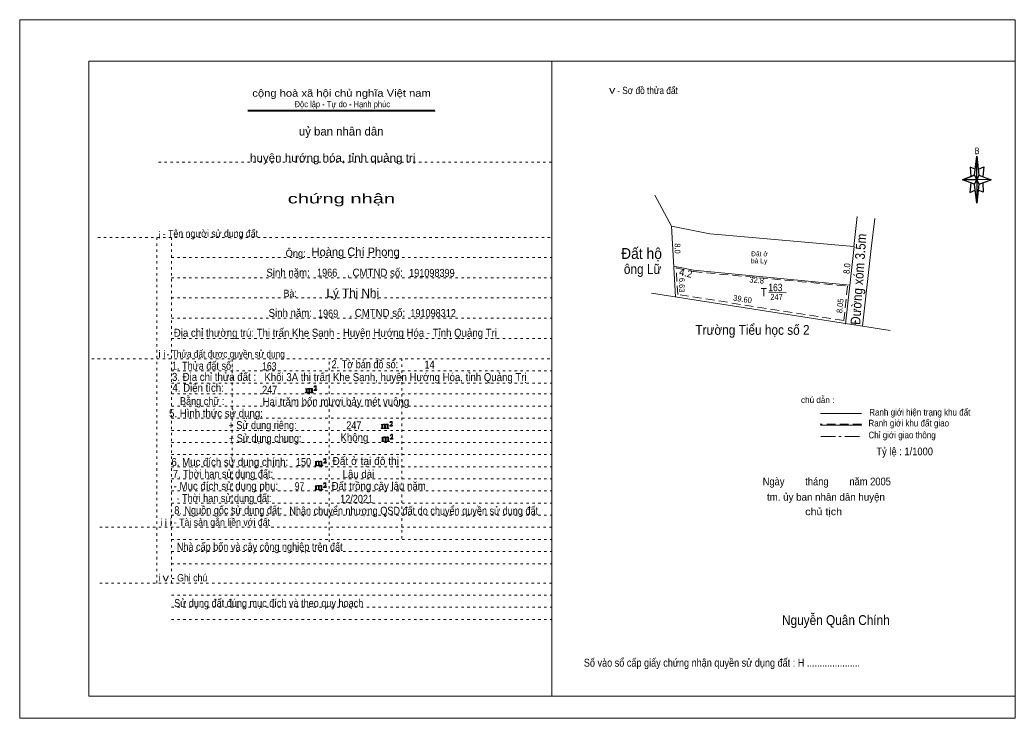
# Model space of a CAD drawing. Header units: centimetres. Extents: x -48 to 90, y -1 to 30.
# Drawn here: x -47.58 to -6.54, y -1.42 to 27.38 of the extents above; entities that cross this region are included whole.
import ezdxf
from ezdxf.enums import TextEntityAlignment as Align

# ---------------------------------------------------------------- set-up
doc = ezdxf.new("R2010")
doc.units = ezdxf.units.CM
doc.header["$LTSCALE"] = 0.12
for name, pattern in [('DOT_DASHED', [7.7, 5, -1.2, 0.3, -1.2]), ('DOTTED', [1.5, 0.3, -1.2]), ('MEDIUM_DASHED', [4.5, 3, -1.5])]:
    doc.linetypes.add(name, pattern=pattern)
for name, color, linetype, lineweight in [('1', 7, 'DOTTED', 13), ('2', 7, 'Continuous', 13), ('50', 7, 'Continuous', 13)]:
    doc.layers.add(name, color=color, linetype=linetype, lineweight=lineweight)

msp = doc.modelspace()

# ---------------------------------------------------------------- hatches: boundary and pattern name
at = {"layer": '50'}
for points in [[(-35.78, 12.03), (-35.78, 12.02), (-35.78, 12.01), (-35.8, 12.01), (-35.81, 12.01), (-35.81, 12), (-35.72, 12), (-35.72, 12.01), (-35.73, 12.01), (-35.74, 12.01), (-35.74, 12.02), (-35.74, 12.03), (-35.74, 12.14), (-35.74, 12.15), (-35.73, 12.16), (-35.71, 12.16), (-35.7, 12.16), (-35.69, 12.16), (-35.68, 12.15), (-35.66, 12.12), (-35.66, 12.03), (-35.68, 12.02), (-35.68, 12.01), (-35.69, 12.01), (-35.7, 12.01), (-35.7, 12), (-35.61, 12), (-35.61, 12.01), (-35.62, 12.01), (-35.63, 12.01), (-35.63, 12.02), (-35.63, 12.03), (-35.63, 12.14), (-35.61, 12.16), (-35.6, 12.16), (-35.59, 12.16), (-35.56, 12.16), (-35.56, 12.15), (-35.55, 12.14), (-35.55, 12.12), (-35.55, 12.03), (-35.55, 12.02), (-35.56, 12.01), (-35.56, 12.01), (-35.58, 12.01), (-35.58, 12), (-35.49, 12), (-35.49, 12.01), (-35.5, 12.01), (-35.51, 12.01), (-35.52, 12.02), (-35.52, 12.03), (-35.52, 12.1), (-35.52, 12.15), (-35.52, 12.16), (-35.53, 12.17), (-35.55, 12.18), (-35.58, 12.18), (-35.59, 12.18), (-35.61, 12.17), (-35.64, 12.15), (-35.64, 12.16), (-35.65, 12.18), (-35.66, 12.18), (-35.68, 12.18), (-35.7, 12.18), (-35.71, 12.18), (-35.73, 12.16), (-35.74, 12.16), (-35.74, 12.15), (-35.74, 12.15), (-35.74, 12.16), (-35.74, 12.18), (-35.81, 12.16), (-35.81, 12.16), (-35.8, 12.16), (-35.78, 12.15), (-35.78, 12.14), (-35.78, 12.13)], [(-35.36, 12.09), (-35.33, 12.14), (-35.33, 12.14), (-35.34, 12.12), (-35.36, 12.12), (-35.37, 12.12), (-35.42, 12.12), (-35.39, 12.16), (-35.38, 12.17), (-35.36, 12.18), (-35.36, 12.2), (-35.36, 12.22), (-35.36, 12.24), (-35.36, 12.25), (-35.36, 12.27), (-35.37, 12.28), (-35.38, 12.28), (-35.39, 12.29), (-35.4, 12.29), (-35.42, 12.28), (-35.42, 12.28), (-35.43, 12.27), (-35.44, 12.25), (-35.46, 12.23), (-35.44, 12.23), (-35.44, 12.25), (-35.43, 12.25), (-35.42, 12.26), (-35.4, 12.26), (-35.39, 12.26), (-35.38, 12.25), (-35.37, 12.25), (-35.37, 12.22), (-35.37, 12.2), (-35.39, 12.18), (-35.39, 12.16), (-35.4, 12.15), (-35.46, 12.1), (-35.46, 12.09)], [(-32.66, 10.56), (-32.66, 10.55), (-32.66, 10.54), (-32.67, 10.54), (-32.68, 10.54), (-32.68, 10.52), (-32.6, 10.52), (-32.6, 10.54), (-32.61, 10.54), (-32.62, 10.54), (-32.62, 10.55), (-32.62, 10.56), (-32.62, 10.67), (-32.62, 10.68), (-32.61, 10.69), (-32.58, 10.69), (-32.57, 10.69), (-32.56, 10.69), (-32.55, 10.68), (-32.54, 10.64), (-32.54, 10.56), (-32.55, 10.55), (-32.55, 10.54), (-32.56, 10.54), (-32.57, 10.54), (-32.57, 10.52), (-32.48, 10.52), (-32.48, 10.54), (-32.5, 10.54), (-32.51, 10.54), (-32.51, 10.55), (-32.51, 10.56), (-32.51, 10.67), (-32.48, 10.69), (-32.47, 10.69), (-32.46, 10.69), (-32.44, 10.69), (-32.44, 10.68), (-32.43, 10.67), (-32.43, 10.64), (-32.43, 10.56), (-32.43, 10.55), (-32.44, 10.54), (-32.44, 10.54), (-32.45, 10.54), (-32.45, 10.52), (-32.36, 10.52), (-32.36, 10.54), (-32.38, 10.54), (-32.39, 10.54), (-32.4, 10.55), (-32.4, 10.56), (-32.4, 10.63), (-32.4, 10.68), (-32.4, 10.69), (-32.41, 10.7), (-32.43, 10.71), (-32.45, 10.71), (-32.46, 10.71), (-32.48, 10.7), (-32.52, 10.68), (-32.52, 10.69), (-32.53, 10.71), (-32.54, 10.71), (-32.55, 10.71), (-32.57, 10.71), (-32.58, 10.71), (-32.61, 10.69), (-32.62, 10.69), (-32.62, 10.68), (-32.62, 10.68), (-32.62, 10.69), (-32.62, 10.71), (-32.68, 10.69), (-32.68, 10.69), (-32.67, 10.69), (-32.66, 10.68), (-32.66, 10.67), (-32.66, 10.66)], [(-32.23, 10.62), (-32.21, 10.67), (-32.21, 10.67), (-32.22, 10.64), (-32.23, 10.64), (-32.24, 10.64), (-32.3, 10.64), (-32.26, 10.69), (-32.25, 10.7), (-32.23, 10.71), (-32.23, 10.73), (-32.23, 10.74), (-32.23, 10.77), (-32.23, 10.78), (-32.23, 10.8), (-32.24, 10.81), (-32.25, 10.81), (-32.26, 10.82), (-32.28, 10.82), (-32.3, 10.81), (-32.3, 10.81), (-32.31, 10.8), (-32.32, 10.78), (-32.33, 10.76), (-32.32, 10.76), (-32.32, 10.78), (-32.31, 10.78), (-32.3, 10.79), (-32.28, 10.79), (-32.26, 10.79), (-32.25, 10.78), (-32.24, 10.78), (-32.24, 10.74), (-32.24, 10.73), (-32.26, 10.71), (-32.26, 10.69), (-32.28, 10.68), (-32.33, 10.63), (-32.33, 10.62)], [(-32.21, 10.09), (-32.19, 10.13), (-32.19, 10.13), (-32.2, 10.11), (-32.21, 10.11), (-32.22, 10.11), (-32.28, 10.11), (-32.24, 10.16), (-32.23, 10.17), (-32.21, 10.18), (-32.21, 10.2), (-32.21, 10.21), (-32.21, 10.23), (-32.21, 10.24), (-32.21, 10.27), (-32.22, 10.28), (-32.23, 10.28), (-32.24, 10.29), (-32.25, 10.29), (-32.28, 10.28), (-32.28, 10.28), (-32.29, 10.27), (-32.3, 10.24), (-32.31, 10.22), (-32.3, 10.22), (-32.3, 10.24), (-32.29, 10.24), (-32.28, 10.26), (-32.25, 10.26), (-32.24, 10.26), (-32.23, 10.24), (-32.22, 10.24), (-32.22, 10.21), (-32.22, 10.2), (-32.24, 10.18), (-32.24, 10.16), (-32.25, 10.14), (-32.31, 10.1), (-32.31, 10.09)], [(-32.64, 10.02), (-32.64, 10.01), (-32.64, 10), (-32.65, 10), (-32.66, 10), (-32.66, 9.99), (-32.57, 9.99), (-32.57, 10), (-32.58, 10), (-32.6, 10), (-32.6, 10.01), (-32.6, 10.02), (-32.6, 10.13), (-32.6, 10.14), (-32.58, 10.16), (-32.56, 10.16), (-32.55, 10.16), (-32.54, 10.16), (-32.53, 10.14), (-32.52, 10.11), (-32.52, 10.02), (-32.53, 10.01), (-32.53, 10), (-32.54, 10), (-32.55, 10), (-32.55, 9.99), (-32.46, 9.99), (-32.46, 10), (-32.47, 10), (-32.48, 10), (-32.48, 10.01), (-32.48, 10.02), (-32.48, 10.13), (-32.46, 10.16), (-32.45, 10.16), (-32.44, 10.16), (-32.42, 10.16), (-32.42, 10.14), (-32.41, 10.13), (-32.41, 10.11), (-32.41, 10.02), (-32.41, 10.01), (-32.42, 10), (-32.42, 10), (-32.43, 10), (-32.43, 9.99), (-32.34, 9.99), (-32.34, 10), (-32.35, 10), (-32.36, 10), (-32.38, 10.01), (-32.38, 10.02), (-32.38, 10.1), (-32.38, 10.14), (-32.38, 10.16), (-32.39, 10.17), (-32.41, 10.18), (-32.43, 10.18), (-32.44, 10.18), (-32.46, 10.17), (-32.5, 10.14), (-32.5, 10.16), (-32.51, 10.18), (-32.52, 10.18), (-32.53, 10.18), (-32.55, 10.18), (-32.56, 10.18), (-32.58, 10.16), (-32.6, 10.16), (-32.6, 10.14), (-32.6, 10.14), (-32.6, 10.16), (-32.6, 10.18), (-32.66, 10.16), (-32.66, 10.16), (-32.65, 10.16), (-32.64, 10.14), (-32.64, 10.13), (-32.64, 10.12)], [(-35.39, 9.03), (-35.39, 9.02), (-35.39, 9.01), (-35.4, 9.01), (-35.41, 9.01), (-35.41, 8.99), (-35.33, 8.99), (-35.33, 9.01), (-35.34, 9.01), (-35.35, 9.01), (-35.35, 9.02), (-35.35, 9.03), (-35.35, 9.14), (-35.35, 9.15), (-35.34, 9.16), (-35.31, 9.16), (-35.3, 9.16), (-35.29, 9.16), (-35.28, 9.15), (-35.27, 9.11), (-35.27, 9.03), (-35.28, 9.02), (-35.28, 9.01), (-35.29, 9.01), (-35.3, 9.01), (-35.3, 8.99), (-35.21, 8.99), (-35.21, 9.01), (-35.23, 9.01), (-35.24, 9.01), (-35.24, 9.02), (-35.24, 9.03), (-35.24, 9.14), (-35.21, 9.16), (-35.2, 9.16), (-35.19, 9.16), (-35.17, 9.16), (-35.17, 9.15), (-35.16, 9.14), (-35.16, 9.11), (-35.16, 9.03), (-35.16, 9.02), (-35.17, 9.01), (-35.17, 9.01), (-35.18, 9.01), (-35.18, 8.99), (-35.09, 8.99), (-35.09, 9.01), (-35.11, 9.01), (-35.12, 9.01), (-35.13, 9.02), (-35.13, 9.03), (-35.13, 9.1), (-35.13, 9.15), (-35.13, 9.16), (-35.14, 9.17), (-35.16, 9.18), (-35.18, 9.18), (-35.19, 9.18), (-35.21, 9.17), (-35.25, 9.15), (-35.25, 9.16), (-35.26, 9.18), (-35.27, 9.18), (-35.28, 9.18), (-35.3, 9.18), (-35.31, 9.18), (-35.34, 9.16), (-35.35, 9.16), (-35.35, 9.15), (-35.35, 9.15), (-35.35, 9.16), (-35.35, 9.18), (-35.41, 9.16), (-35.41, 9.16), (-35.4, 9.16), (-35.39, 9.15), (-35.39, 9.14), (-35.39, 9.13)], [(-34.96, 9.09), (-34.94, 9.14), (-34.94, 9.14), (-34.95, 9.11), (-34.96, 9.11), (-34.97, 9.11), (-35.03, 9.11), (-34.99, 9.16), (-34.98, 9.17), (-34.96, 9.18), (-34.96, 9.2), (-34.96, 9.21), (-34.96, 9.24), (-34.96, 9.25), (-34.96, 9.27), (-34.97, 9.28), (-34.98, 9.28), (-34.99, 9.29), (-35.01, 9.29), (-35.03, 9.28), (-35.03, 9.28), (-35.04, 9.27), (-35.05, 9.25), (-35.06, 9.23), (-35.05, 9.23), (-35.05, 9.25), (-35.04, 9.25), (-35.03, 9.26), (-35.01, 9.26), (-34.99, 9.26), (-34.98, 9.25), (-34.97, 9.25), (-34.97, 9.21), (-34.97, 9.2), (-34.99, 9.18), (-34.99, 9.16), (-35.01, 9.15), (-35.06, 9.1), (-35.06, 9.09)], [(-34.96, 8.09), (-34.94, 8.14), (-34.94, 8.14), (-34.95, 8.11), (-34.96, 8.11), (-34.97, 8.11), (-35.03, 8.11), (-34.99, 8.16), (-34.98, 8.17), (-34.96, 8.18), (-34.96, 8.2), (-34.96, 8.21), (-34.96, 8.24), (-34.96, 8.25), (-34.96, 8.27), (-34.97, 8.28), (-34.98, 8.28), (-34.99, 8.29), (-35.01, 8.29), (-35.03, 8.28), (-35.03, 8.28), (-35.04, 8.27), (-35.05, 8.25), (-35.06, 8.23), (-35.05, 8.23), (-35.05, 8.25), (-35.04, 8.25), (-35.03, 8.26), (-35.01, 8.26), (-34.99, 8.26), (-34.98, 8.25), (-34.97, 8.25), (-34.97, 8.21), (-34.97, 8.2), (-34.99, 8.18), (-34.99, 8.16), (-35.01, 8.15), (-35.06, 8.1), (-35.06, 8.09)], [(-35.39, 8.03), (-35.39, 8.02), (-35.39, 8.01), (-35.4, 8.01), (-35.41, 8.01), (-35.41, 7.99), (-35.33, 7.99), (-35.33, 8.01), (-35.34, 8.01), (-35.35, 8.01), (-35.35, 8.02), (-35.35, 8.03), (-35.35, 8.14), (-35.35, 8.15), (-35.34, 8.16), (-35.31, 8.16), (-35.3, 8.16), (-35.29, 8.16), (-35.28, 8.15), (-35.27, 8.11), (-35.27, 8.03), (-35.28, 8.02), (-35.28, 8.01), (-35.29, 8.01), (-35.3, 8.01), (-35.3, 7.99), (-35.21, 7.99), (-35.21, 8.01), (-35.23, 8.01), (-35.24, 8.01), (-35.24, 8.02), (-35.24, 8.03), (-35.24, 8.14), (-35.21, 8.16), (-35.2, 8.16), (-35.19, 8.16), (-35.17, 8.16), (-35.17, 8.15), (-35.16, 8.14), (-35.16, 8.11), (-35.16, 8.03), (-35.16, 8.02), (-35.17, 8.01), (-35.17, 8.01), (-35.18, 8.01), (-35.18, 7.99), (-35.09, 7.99), (-35.09, 8.01), (-35.11, 8.01), (-35.12, 8.01), (-35.13, 8.02), (-35.13, 8.03), (-35.13, 8.1), (-35.13, 8.15), (-35.13, 8.16), (-35.14, 8.17), (-35.16, 8.18), (-35.18, 8.18), (-35.19, 8.18), (-35.21, 8.17), (-35.25, 8.15), (-35.25, 8.16), (-35.26, 8.18), (-35.27, 8.18), (-35.28, 8.18), (-35.3, 8.18), (-35.31, 8.18), (-35.34, 8.16), (-35.35, 8.16), (-35.35, 8.15), (-35.35, 8.15), (-35.35, 8.16), (-35.35, 8.18), (-35.41, 8.16), (-35.41, 8.16), (-35.4, 8.16), (-35.39, 8.15), (-35.39, 8.14), (-35.39, 8.13)]]:
    msp.add_hatch(color=256, dxfattribs=at).paths.add_polyline_path(points)

# ---------------------------------------------------------------- linework, layer by layer
at = {"layer": '1', "linetype": 'Continuous'}
for p, q in [((-44.74, -0.52), (-44.74, 25.68)), ((-44.74, 25.68), (-6.54, 25.68)), ((-25.64, -0.52), (-25.64, 25.68)), ((-6.54, -0.52), (-6.54, 25.68)), ((-38.18, 23.66), (-30.47, 23.66)), ((-38.18, 23.61), (-30.46, 23.61)), ((-44.74, -0.52), (-6.54, -0.52))]:
    msp.add_line(p, q, dxfattribs=at)
at = {"layer": '1'}
for p, q in [((-41.86, 21.51), (-25.64, 21.51)), ((-44.36, 18.41), (-25.64, 18.41)), ((-41.94, 4.15), (-41.94, 18.41)), ((-41.33, 4.15), (-41.33, 18.41)), ((-41.33, 17.58), (-25.64, 17.58)), ((-41.33, 16.74), (-25.64, 16.74)), ((-41.33, 15.91), (-25.64, 15.91)), ((-41.33, 15.08), (-25.64, 15.08)), ((-41.33, 14.24), (-25.64, 14.24)), ((-44.62, 13.4), (-25.64, 13.4)), ((-38.83, 6.95), (-38.83, 13.4)), ((-34.83, 5.85), (-34.83, 13.4)), ((-31.83, 5.99), (-31.83, 13.4)), ((-41.33, 12.9), (-25.64, 12.9)), ((-41.33, 12.4), (-25.64, 12.4)), ((-41.33, 11.95), (-25.64, 11.95)), ((-41.33, 11.45), (-25.64, 11.45)), ((-41.33, 10.95), (-25.64, 10.95)), ((-41.33, 10.45), (-25.64, 10.45)), ((-41.33, 9.95), (-25.64, 9.95)), ((-41.33, 9.45), (-25.64, 9.45)), ((-41.33, 8.95), (-25.64, 8.95)), ((-41.33, 8.45), (-25.64, 8.45)), ((-41.33, 7.95), (-25.64, 7.95)), ((-41.33, 7.45), (-25.64, 7.45)), ((-41.33, 6.95), (-25.64, 6.95)), ((-44.29, 6.45), (-25.64, 6.45)), ((-41.33, 5.95), (-25.64, 5.95)), ((-41.33, 5.45), (-25.64, 5.45)), ((-41.33, 4.95), (-25.64, 4.95)), ((-44.29, 4.15), (-25.64, 4.15)), ((-41.33, 3.65), (-25.64, 3.65)), ((-41.33, 3.15), (-25.64, 3.15)), ((-41.33, 2.65), (-25.64, 2.65))]:
    msp.add_line(p, q, dxfattribs=at)
at = {"layer": '1', "linetype": 'Continuous'}
msp.add_lwpolyline([(-47.58, -1.42), (-6.54, -1.42), (-6.54, 27.38), (-47.58, 27.38)], close=True, dxfattribs=at)
at = {"layer": '2'}
for p, q in [((-20.71, 18.87), (-21.39, 20.15)), ((-13.05, 19.27), (-13.19, 18.03)), ((-12.33, 19.19), (-12.47, 17.95)), ((-20.55, 15.96), (-20.71, 18.87)), ((-13.17, 18.03), (-13.53, 14.83)), ((-12.47, 17.95), (-12.83, 14.75)), ((-12.47, 17.95), (-12.83, 14.75)), ((-12.83, 14.75), (-21.53, 16.11)), ((-16.7, 16.13), (-15.98, 16.12)), ((-11.69, 14.57), (-12.83, 14.75))]:
    msp.add_line(p, q, dxfattribs=at)
at = {"layer": '2', "linetype": 'MEDIUM_DASHED'}
for p, q in [((-20.45, 16.05), (-20.52, 17.15)), ((-20.52, 17.15), (-19.81, 17)), ((-19.8, 17), (-13.45, 16.4)), ((-13.6, 14.98), (-20.45, 16.05)), ((-13.45, 16.4), (-13.6, 14.98))]:
    msp.add_line(p, q, dxfattribs=at)
at = {"layer": '2'}
msp.add_lwpolyline([(-13.19, 18.03), (-18.63, 18.51), (-19.13, 18.55), (-20.71, 18.87), (-19.13, 18.55), (-18.63, 18.51)], close=True, dxfattribs=at)
msp.add_lwpolyline([(-20.62, 17.22), (-19.8, 17.05), (-13.35, 16.44)], dxfattribs=at)
at = {"layer": '50', "lineweight": 25}
for p, q in [((-8.21, 20.98), (-8.12, 21.76)), ((-8.03, 20.98), (-7.53, 20.78)), ((-8.21, 20.6), (-8.71, 20.78)), ((-8.03, 20.6), (-8.12, 19.82)), ((-7.87, 20.66), (-7.85, 20.28)), ((-7.85, 20.28), (-8.06, 20.36))]:
    msp.add_line(p, q, dxfattribs=at)
at = {"layer": '50'}
for p, q in [((-12.87, 11.14), (-14.57, 11.14)), ((-12.86, 10.66), (-14.56, 10.66))]:
    msp.add_line(p, q, dxfattribs=at)
at = {"layer": '50', "linetype": 'MEDIUM_DASHED'}
msp.add_line((-12.87, 10.7), (-14.58, 10.7), dxfattribs=at)
at = {"layer": '50', "linetype": 'DOT_DASHED'}
msp.add_line((-14.55, 10.19), (-12.84, 10.19), dxfattribs=at)
at = {"layer": '50', "lineweight": 25}
for points in [[(-8.12, 21.76), (-8.03, 20.98), (-8.12, 20.78)], [(-8.12, 20.78), (-8.71, 20.78), (-8.21, 20.98), (-8.03, 20.6), (-7.53, 20.78), (-8.12, 20.8)], [(-8.12, 20.78), (-8.12, 19.82), (-8.22, 20.6)]]:
    msp.add_lwpolyline(points, close=True, dxfattribs=at)
for points in [[(-8.12, 20.78), (-8.21, 20.98), (-8.71, 20.78)], [(-8.18, 21.22), (-8.39, 21.3), (-8.36, 20.92)], [(-8.05, 21.22), (-7.83, 21.32), (-7.87, 20.92)], [(-8.37, 20.66), (-8.41, 20.26), (-8.19, 20.36)], [(-8.12, 20.78), (-8.03, 20.6), (-7.53, 20.78)]]:
    msp.add_lwpolyline(points, dxfattribs=at)
at = {"layer": '50'}
for points in [[(-35.78, 12.03), (-35.78, 12.02), (-35.78, 12.01), (-35.8, 12.01), (-35.81, 12.01), (-35.81, 12), (-35.72, 12), (-35.72, 12.01), (-35.73, 12.01), (-35.74, 12.01), (-35.74, 12.02), (-35.74, 12.03), (-35.74, 12.14), (-35.74, 12.15), (-35.73, 12.16), (-35.71, 12.16), (-35.7, 12.16), (-35.69, 12.16), (-35.68, 12.15), (-35.66, 12.12), (-35.66, 12.03), (-35.68, 12.02), (-35.68, 12.01), (-35.69, 12.01), (-35.7, 12.01), (-35.7, 12), (-35.61, 12), (-35.61, 12.01), (-35.62, 12.01), (-35.63, 12.01), (-35.63, 12.02), (-35.63, 12.03), (-35.63, 12.14), (-35.61, 12.16), (-35.6, 12.16), (-35.59, 12.16), (-35.56, 12.16), (-35.56, 12.15), (-35.55, 12.14), (-35.55, 12.12), (-35.55, 12.03), (-35.55, 12.02), (-35.56, 12.01), (-35.56, 12.01), (-35.58, 12.01), (-35.58, 12), (-35.49, 12), (-35.49, 12.01), (-35.5, 12.01), (-35.51, 12.01), (-35.52, 12.02), (-35.52, 12.03), (-35.52, 12.1), (-35.52, 12.15), (-35.52, 12.16), (-35.53, 12.17), (-35.55, 12.18), (-35.58, 12.18), (-35.59, 12.18), (-35.61, 12.17), (-35.64, 12.15), (-35.64, 12.16), (-35.65, 12.18), (-35.66, 12.18), (-35.68, 12.18), (-35.7, 12.18), (-35.71, 12.18), (-35.73, 12.16), (-35.74, 12.16), (-35.74, 12.15), (-35.74, 12.15), (-35.74, 12.16), (-35.74, 12.18), (-35.81, 12.16), (-35.81, 12.16), (-35.8, 12.16), (-35.78, 12.15), (-35.78, 12.14), (-35.78, 12.13)], [(-35.36, 12.09), (-35.33, 12.14), (-35.33, 12.14), (-35.34, 12.12), (-35.36, 12.12), (-35.37, 12.12), (-35.42, 12.12), (-35.39, 12.16), (-35.38, 12.17), (-35.36, 12.18), (-35.36, 12.2), (-35.36, 12.22), (-35.36, 12.24), (-35.36, 12.25), (-35.36, 12.27), (-35.37, 12.28), (-35.38, 12.28), (-35.39, 12.29), (-35.4, 12.29), (-35.42, 12.28), (-35.42, 12.28), (-35.43, 12.27), (-35.44, 12.25), (-35.46, 12.23), (-35.44, 12.23), (-35.44, 12.25), (-35.43, 12.25), (-35.42, 12.26), (-35.4, 12.26), (-35.39, 12.26), (-35.38, 12.25), (-35.37, 12.25), (-35.37, 12.22), (-35.37, 12.2), (-35.39, 12.18), (-35.39, 12.16), (-35.4, 12.15), (-35.46, 12.1), (-35.46, 12.09)], [(-32.66, 10.56), (-32.66, 10.55), (-32.66, 10.54), (-32.67, 10.54), (-32.68, 10.54), (-32.68, 10.52), (-32.6, 10.52), (-32.6, 10.54), (-32.61, 10.54), (-32.62, 10.54), (-32.62, 10.55), (-32.62, 10.56), (-32.62, 10.67), (-32.62, 10.68), (-32.61, 10.69), (-32.58, 10.69), (-32.57, 10.69), (-32.56, 10.69), (-32.55, 10.68), (-32.54, 10.64), (-32.54, 10.56), (-32.55, 10.55), (-32.55, 10.54), (-32.56, 10.54), (-32.57, 10.54), (-32.57, 10.52), (-32.48, 10.52), (-32.48, 10.54), (-32.5, 10.54), (-32.51, 10.54), (-32.51, 10.55), (-32.51, 10.56), (-32.51, 10.67), (-32.48, 10.69), (-32.47, 10.69), (-32.46, 10.69), (-32.44, 10.69), (-32.44, 10.68), (-32.43, 10.67), (-32.43, 10.64), (-32.43, 10.56), (-32.43, 10.55), (-32.44, 10.54), (-32.44, 10.54), (-32.45, 10.54), (-32.45, 10.52), (-32.36, 10.52), (-32.36, 10.54), (-32.38, 10.54), (-32.39, 10.54), (-32.4, 10.55), (-32.4, 10.56), (-32.4, 10.63), (-32.4, 10.68), (-32.4, 10.69), (-32.41, 10.7), (-32.43, 10.71), (-32.45, 10.71), (-32.46, 10.71), (-32.48, 10.7), (-32.52, 10.68), (-32.52, 10.69), (-32.53, 10.71), (-32.54, 10.71), (-32.55, 10.71), (-32.57, 10.71), (-32.58, 10.71), (-32.61, 10.69), (-32.62, 10.69), (-32.62, 10.68), (-32.62, 10.68), (-32.62, 10.69), (-32.62, 10.71), (-32.68, 10.69), (-32.68, 10.69), (-32.67, 10.69), (-32.66, 10.68), (-32.66, 10.67), (-32.66, 10.66)], [(-32.23, 10.62), (-32.21, 10.67), (-32.21, 10.67), (-32.22, 10.64), (-32.23, 10.64), (-32.24, 10.64), (-32.3, 10.64), (-32.26, 10.69), (-32.25, 10.7), (-32.23, 10.71), (-32.23, 10.73), (-32.23, 10.74), (-32.23, 10.77), (-32.23, 10.78), (-32.23, 10.8), (-32.24, 10.81), (-32.25, 10.81), (-32.26, 10.82), (-32.28, 10.82), (-32.3, 10.81), (-32.3, 10.81), (-32.31, 10.8), (-32.32, 10.78), (-32.33, 10.76), (-32.32, 10.76), (-32.32, 10.78), (-32.31, 10.78), (-32.3, 10.79), (-32.28, 10.79), (-32.26, 10.79), (-32.25, 10.78), (-32.24, 10.78), (-32.24, 10.74), (-32.24, 10.73), (-32.26, 10.71), (-32.26, 10.69), (-32.28, 10.68), (-32.33, 10.63), (-32.33, 10.62)], [(-32.21, 10.09), (-32.19, 10.13), (-32.19, 10.13), (-32.2, 10.11), (-32.21, 10.11), (-32.22, 10.11), (-32.28, 10.11), (-32.24, 10.16), (-32.23, 10.17), (-32.21, 10.18), (-32.21, 10.2), (-32.21, 10.21), (-32.21, 10.23), (-32.21, 10.24), (-32.21, 10.27), (-32.22, 10.28), (-32.23, 10.28), (-32.24, 10.29), (-32.25, 10.29), (-32.28, 10.28), (-32.28, 10.28), (-32.29, 10.27), (-32.3, 10.24), (-32.31, 10.22), (-32.3, 10.22), (-32.3, 10.24), (-32.29, 10.24), (-32.28, 10.26), (-32.25, 10.26), (-32.24, 10.26), (-32.23, 10.24), (-32.22, 10.24), (-32.22, 10.21), (-32.22, 10.2), (-32.24, 10.18), (-32.24, 10.16), (-32.25, 10.14), (-32.31, 10.1), (-32.31, 10.09)], [(-32.64, 10.02), (-32.64, 10.01), (-32.64, 10), (-32.65, 10), (-32.66, 10), (-32.66, 9.99), (-32.57, 9.99), (-32.57, 10), (-32.58, 10), (-32.6, 10), (-32.6, 10.01), (-32.6, 10.02), (-32.6, 10.13), (-32.6, 10.14), (-32.58, 10.16), (-32.56, 10.16), (-32.55, 10.16), (-32.54, 10.16), (-32.53, 10.14), (-32.52, 10.11), (-32.52, 10.02), (-32.53, 10.01), (-32.53, 10), (-32.54, 10), (-32.55, 10), (-32.55, 9.99), (-32.46, 9.99), (-32.46, 10), (-32.47, 10), (-32.48, 10), (-32.48, 10.01), (-32.48, 10.02), (-32.48, 10.13), (-32.46, 10.16), (-32.45, 10.16), (-32.44, 10.16), (-32.42, 10.16), (-32.42, 10.14), (-32.41, 10.13), (-32.41, 10.11), (-32.41, 10.02), (-32.41, 10.01), (-32.42, 10), (-32.42, 10), (-32.43, 10), (-32.43, 9.99), (-32.34, 9.99), (-32.34, 10), (-32.35, 10), (-32.36, 10), (-32.38, 10.01), (-32.38, 10.02), (-32.38, 10.1), (-32.38, 10.14), (-32.38, 10.16), (-32.39, 10.17), (-32.41, 10.18), (-32.43, 10.18), (-32.44, 10.18), (-32.46, 10.17), (-32.5, 10.14), (-32.5, 10.16), (-32.51, 10.18), (-32.52, 10.18), (-32.53, 10.18), (-32.55, 10.18), (-32.56, 10.18), (-32.58, 10.16), (-32.6, 10.16), (-32.6, 10.14), (-32.6, 10.14), (-32.6, 10.16), (-32.6, 10.18), (-32.66, 10.16), (-32.66, 10.16), (-32.65, 10.16), (-32.64, 10.14), (-32.64, 10.13), (-32.64, 10.12)], [(-35.39, 9.03), (-35.39, 9.02), (-35.39, 9.01), (-35.4, 9.01), (-35.41, 9.01), (-35.41, 8.99), (-35.33, 8.99), (-35.33, 9.01), (-35.34, 9.01), (-35.35, 9.01), (-35.35, 9.02), (-35.35, 9.03), (-35.35, 9.14), (-35.35, 9.15), (-35.34, 9.16), (-35.31, 9.16), (-35.3, 9.16), (-35.29, 9.16), (-35.28, 9.15), (-35.27, 9.11), (-35.27, 9.03), (-35.28, 9.02), (-35.28, 9.01), (-35.29, 9.01), (-35.3, 9.01), (-35.3, 8.99), (-35.21, 8.99), (-35.21, 9.01), (-35.23, 9.01), (-35.24, 9.01), (-35.24, 9.02), (-35.24, 9.03), (-35.24, 9.14), (-35.21, 9.16), (-35.2, 9.16), (-35.19, 9.16), (-35.17, 9.16), (-35.17, 9.15), (-35.16, 9.14), (-35.16, 9.11), (-35.16, 9.03), (-35.16, 9.02), (-35.17, 9.01), (-35.17, 9.01), (-35.18, 9.01), (-35.18, 8.99), (-35.09, 8.99), (-35.09, 9.01), (-35.11, 9.01), (-35.12, 9.01), (-35.13, 9.02), (-35.13, 9.03), (-35.13, 9.1), (-35.13, 9.15), (-35.13, 9.16), (-35.14, 9.17), (-35.16, 9.18), (-35.18, 9.18), (-35.19, 9.18), (-35.21, 9.17), (-35.25, 9.15), (-35.25, 9.16), (-35.26, 9.18), (-35.27, 9.18), (-35.28, 9.18), (-35.3, 9.18), (-35.31, 9.18), (-35.34, 9.16), (-35.35, 9.16), (-35.35, 9.15), (-35.35, 9.15), (-35.35, 9.16), (-35.35, 9.18), (-35.41, 9.16), (-35.41, 9.16), (-35.4, 9.16), (-35.39, 9.15), (-35.39, 9.14), (-35.39, 9.13)], [(-34.96, 9.09), (-34.94, 9.14), (-34.94, 9.14), (-34.95, 9.11), (-34.96, 9.11), (-34.97, 9.11), (-35.03, 9.11), (-34.99, 9.16), (-34.98, 9.17), (-34.96, 9.18), (-34.96, 9.2), (-34.96, 9.21), (-34.96, 9.24), (-34.96, 9.25), (-34.96, 9.27), (-34.97, 9.28), (-34.98, 9.28), (-34.99, 9.29), (-35.01, 9.29), (-35.03, 9.28), (-35.03, 9.28), (-35.04, 9.27), (-35.05, 9.25), (-35.06, 9.23), (-35.05, 9.23), (-35.05, 9.25), (-35.04, 9.25), (-35.03, 9.26), (-35.01, 9.26), (-34.99, 9.26), (-34.98, 9.25), (-34.97, 9.25), (-34.97, 9.21), (-34.97, 9.2), (-34.99, 9.18), (-34.99, 9.16), (-35.01, 9.15), (-35.06, 9.1), (-35.06, 9.09)], [(-34.96, 8.09), (-34.94, 8.14), (-34.94, 8.14), (-34.95, 8.11), (-34.96, 8.11), (-34.97, 8.11), (-35.03, 8.11), (-34.99, 8.16), (-34.98, 8.17), (-34.96, 8.18), (-34.96, 8.2), (-34.96, 8.21), (-34.96, 8.24), (-34.96, 8.25), (-34.96, 8.27), (-34.97, 8.28), (-34.98, 8.28), (-34.99, 8.29), (-35.01, 8.29), (-35.03, 8.28), (-35.03, 8.28), (-35.04, 8.27), (-35.05, 8.25), (-35.06, 8.23), (-35.05, 8.23), (-35.05, 8.25), (-35.04, 8.25), (-35.03, 8.26), (-35.01, 8.26), (-34.99, 8.26), (-34.98, 8.25), (-34.97, 8.25), (-34.97, 8.21), (-34.97, 8.2), (-34.99, 8.18), (-34.99, 8.16), (-35.01, 8.15), (-35.06, 8.1), (-35.06, 8.09)], [(-35.39, 8.03), (-35.39, 8.02), (-35.39, 8.01), (-35.4, 8.01), (-35.41, 8.01), (-35.41, 7.99), (-35.33, 7.99), (-35.33, 8.01), (-35.34, 8.01), (-35.35, 8.01), (-35.35, 8.02), (-35.35, 8.03), (-35.35, 8.14), (-35.35, 8.15), (-35.34, 8.16), (-35.31, 8.16), (-35.3, 8.16), (-35.29, 8.16), (-35.28, 8.15), (-35.27, 8.11), (-35.27, 8.03), (-35.28, 8.02), (-35.28, 8.01), (-35.29, 8.01), (-35.3, 8.01), (-35.3, 7.99), (-35.21, 7.99), (-35.21, 8.01), (-35.23, 8.01), (-35.24, 8.01), (-35.24, 8.02), (-35.24, 8.03), (-35.24, 8.14), (-35.21, 8.16), (-35.2, 8.16), (-35.19, 8.16), (-35.17, 8.16), (-35.17, 8.15), (-35.16, 8.14), (-35.16, 8.11), (-35.16, 8.03), (-35.16, 8.02), (-35.17, 8.01), (-35.17, 8.01), (-35.18, 8.01), (-35.18, 7.99), (-35.09, 7.99), (-35.09, 8.01), (-35.11, 8.01), (-35.12, 8.01), (-35.13, 8.02), (-35.13, 8.03), (-35.13, 8.1), (-35.13, 8.15), (-35.13, 8.16), (-35.14, 8.17), (-35.16, 8.18), (-35.18, 8.18), (-35.19, 8.18), (-35.21, 8.17), (-35.25, 8.15), (-35.25, 8.16), (-35.26, 8.18), (-35.27, 8.18), (-35.28, 8.18), (-35.3, 8.18), (-35.31, 8.18), (-35.34, 8.16), (-35.35, 8.16), (-35.35, 8.15), (-35.35, 8.15), (-35.35, 8.16), (-35.35, 8.18), (-35.41, 8.16), (-35.41, 8.16), (-35.4, 8.16), (-35.39, 8.15), (-35.39, 8.14), (-35.39, 8.13)]]:
    msp.add_lwpolyline(points, close=True, dxfattribs=at)

# ---------------------------------------------------------------- texts
at = {"layer": '1'}
for s, height, width, p in [('- Sơ đồ thửa đất ', 0.3, 0.85, (-21.65, 24.32)), ('cộng hoà xã hội chủ nghĩa Việt nam', 0.3, 1.15, (-34.315, 24.21)), ('v', 0.3, 1.3, (-23.155, 24.34)), ('Độc lập - Tự do - Hạnh phúc', 0.25, 0.9, (-34.285, 23.78)), ('chứng nhận', 0.4, 1.55, (-34.32, 19.81)), ('- Tên người sử dụng đất', 0.3, 0.9, (-39.725, 18.42)), ('- Thửa đất được quyền sử dụng', 0.3, 0.85, (-39.09, 13.45)), ('- Tài sản gắn liền với đất ', 0.3, 0.9, (-39.2, 6.51)), ('- Ghi chú', 0.3, 0.9, (-40.585, 4.22)), ('v', 0.3, 1.3, (-41.565, 4.22))]:
    msp.add_text(s, height=height, dxfattribs=dict(at, width=width)).set_placement(p, align=Align.CENTER)
for s, height, p in [('uỷ ban nhân dân', 0.35, (-34.33, 22.61)), ('i', 0.3, (-41.815, 18.35)), ('i', 0.3, (-41.825, 13.45)), ('i', 0.3, (-41.625, 13.45)), ('i', 0.3, (-41.735, 6.5)), ('i', 0.3, (-41.565, 6.49)), ('i', 0.3, (-41.355, 6.5)), ('i', 0.3, (-41.815, 4.22))]:
    msp.add_text(s, height=height, dxfattribs=at).set_placement(p, align=Align.CENTER)
at = {"layer": '2'}
for s, height, rotation, width, p in [('Đường xóm 3.5m', 0.4, 86, 0.9, (-12.801, 16.671)), ('8.0', 0.2362, 270, 0.85, (-20.58, 17.95)), ('8.0', 0.2621, 84, 0.9, (-13.347, 17.111)), ('6.63', 0.2362, 270, 0.85, (-20.4, 16.44)), ('32.8', 0.2362, 354.762, 0.9, (-17.206, 16.525)), ('39.60', 0.2361, 351.315, 0.9, (-17.798, 15.746)), ('8.05', 0.2359, 84, 0.9, (-13.641, 15.573))]:
    msp.add_text(s, height=height, rotation=rotation, dxfattribs=dict(at, width=width)).set_placement(p, align=Align.CENTER)
for s, height, width, p in [('Đất hộ', 0.45, 0.95, (-21.945, 17.52)), ('Đất ở', 0.2, 0.95, (-17.085, 17.63)), ('ông Lữ', 0.405, 0.9, (-21.9, 16.9)), ('bà Ly', 0.2, 0.9, (-17.095, 17.34)), ('163', 0.3059, 0.85, (-16.425, 16.19)), ('247', 0.2479, 0.85, (-16.375, 15.83)), ('Trường Tiểu học số 2', 0.405, 0.9, (-17.37, 14.39)), ('Nguyễn Quân Chính', 0.4049, 0.9, (-13.93, 2.42))]:
    msp.add_text(s, height=height, dxfattribs=dict(at, width=width)).set_placement(p, align=Align.CENTER)
msp.add_text('4.2', height=0.2916, rotation=348, dxfattribs=at).set_placement((-20.15, 16.795), align=Align.CENTER)
at = {"layer": '2', "width": 0.95}
msp.add_text('T', height=0.34, dxfattribs=at).set_placement((-16.77, 15.98), align=Align.RIGHT)
at = {"layer": '50'}
for s, height, width, p in [('  huyện hướng hóa, tỉnh quảng trị', 0.34, 1.05, (-34.815, 21.52)), ('B', 0.276, 0.75, (-8.11, 21.84)), ('Ông: ', 0.3, 0.95, (-36.155, 17.6)), ('Hoàng Chí Phong', 0.36, 0.95, (-33.735, 17.63)), ('Sinh năm:              , CMTND số: ', 0.33, 0.9, (-34.545, 16.79)), ('1966', 0.33, 0.85, (-34.91, 16.79)), ('191098399', 0.33, 0.85, (-30.59, 16.78)), ('Bà: ', 0.3, 0.9, (-36.385, 15.95)), ('Sinh năm:              , CMTND số: ', 0.33, 0.9, (-34.455, 15.13)), ('1969', 0.33, 0.85, (-34.87, 15.1)), ('191098312', 0.33, 0.85, (-30.54, 15.12)), ('Địa chỉ thường trú: Thị trấn Khe Sanh - Huyện Hướng Hóa - Tỉnh Quảng Trị', 0.33, 0.9, (-34.57, 14.31)), ('1. Thửa đất số:  ', 0.33, 0.85, (-39.935, 12.95)), ('163', 0.33, 0.8, (-37.295, 12.93)), ('2. Tờ bản đồ số:  ', 0.33, 0.85, (-33.25, 13.01)), ('14', 0.33, 0.85, (-30.685, 13)), ('3. Địa chỉ thửa đất : ', 0.33, 0.9, (-39.52, 12.49)), ('Khối 3A thị trấn Khe Sanh, huyện Hướng Hóa, tỉnh Quảng Trị', 0.33, 0.9, (-32.09, 12.48)), ('4. Diện tích: ', 0.33, 0.9, (-40.175, 12.04)), ('Bằng chữ :', 0.33, 0.85, (-40.06, 11.49)), ('247', 0.33, 0.85, (-37.28, 11.96)), ('Hai trăm bốn mươi bảy mét vuông', 0.33, 0.9, (-34.55, 11.47)), ('5. Hình thức sử dụng:', 0.33, 0.9, (-39.495, 10.99)), ('Ranh giới hiện trạng khu đất', 0.275, 0.9, (-10.47, 11.06)), ('+ Sử dụng riêng:', 0.33, 0.85, (-37.575, 10.5)), ('247', 0.33, 0.85, (-33.81, 10.49)), ('Ranh giới khu đất giao', 0.275, 0.9, (-10.925, 10.61)), ('+ Sử dụng chung:', 0.33, 0.85, (-37.465, 9.96)), ('Không', 0.33, 0.9, (-33.785, 9.99)), ('Chỉ giới giao thông', 0.275, 0.9, (-11.2, 10.12)), ('6. Mục đích sử dụng chính:', 0.33, 0.9, (-38.925, 8.98)), ('150', 0.33, 0.85, (-35.885, 8.98)), ('Đất ở tại đô thị', 0.33, 0.95, (-33.32, 9.02)), ('7. Thời hạn sử dụng đất:', 0.33, 0.85, (-39.205, 8.49)), ('Lâu dài', 0.33, 0.9, (-33.62, 8.48)), ('- Mục đích sử dụng phụ:', 0.33, 0.9, (-39.085, 7.99)), ('97', 0.33, 0.8, (-36.05, 7.98)), ('Đất trồng cây lâu năm', 0.33, 0.9, (-32.785, 7.99)), ('Ngày        tháng        năm 2005', 0.32, 0.9, (-14.305, 8.18)), ('- Thời hạn sử dụng đất:', 0.33, 0.85, (-39.155, 7.49)), ('12/2021', 0.33, 0.85, (-33.695, 7.46)), ('8. Nguồn gốc sử dụng đất:', 0.33, 0.85, (-38.99, 6.99)), ('Nhận chuyển nhượng QSD đất do chuyển quyền sử dụng đất', 0.33, 0.85, (-31.34, 6.97)), ('chủ tịch', 0.3, 1.1, (-14.435, 6.95)), ('Nhà cấp bốn và cây công nghiệp trên đất', 0.33, 0.85, (-37.69, 5.48)), ('Sử dụng đất đúng mục đích và theo quy hoạch', 0.33, 0.85, (-37.32, 3.16)), ('Số vào sổ cấp giấy chứng nhận quyền sử dụng đất : H .....................                   ', 0.33, 0.85, (-17.64, 0.7))]:
    msp.add_text(s, height=height, dxfattribs=dict(at, width=width)).set_placement(p, align=Align.CENTER)
for s, height, p in [(' Lý Thị Nhị', 0.36, (-33.92, 15.94)), ('chú dẫn :', 0.25, (-14.68, 11.58)), ('tm. ủy ban nhân dân huyện ', 0.3, (-14.285, 7.55))]:
    msp.add_text(s, height=height, dxfattribs=at).set_placement(p, align=Align.CENTER)
at = {"layer": '50', "width": 0.9}
msp.add_text('Tỷ lệ : 1/1000', height=0.32, dxfattribs=at).set_placement((-12.26, 9.42))

doc.saveas('drawing.dxf')
